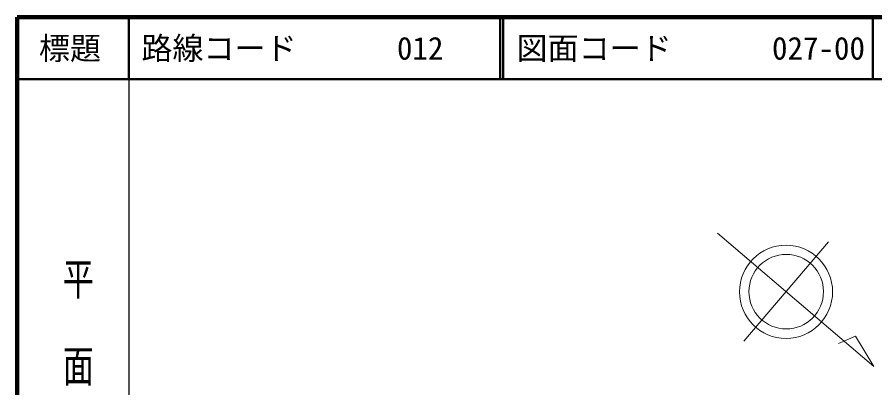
# Model space of a CAD drawing. Units: millimetres, scale not verified. Extents: x 40000 to 680000, y 20000 to 380000.
# Drawn here: x 40000 to 178076, y 320366 to 380000 of the extents above; entities that cross this region are included whole.
import ezdxf
from ezdxf.enums import TextEntityAlignment as Align

# ---------------------------------------------------------------- set-up
doc = ezdxf.new("R2010")
doc.units = ezdxf.units.MM
doc.header["$LTSCALE"] = 1000
for name, color, linetype, lineweight in [('M-BMK-SRVR', 3, 'Continuous', 13), ('M-TTL', 2, 'Continuous', 140), ('M-TTL-BAND', 7, 'Continuous', 25), ('M-TTL-LINE', 7, 'Continuous', 50)]:
    doc.layers.add(name, color=color, linetype=linetype, lineweight=lineweight)
doc.layers.add('M-TTL-TXT', color=7, linetype='Continuous')
doc.styles.add('@ＭＳ ゴシック', font='')
doc.styles.add('ＭＳ ゴシック', font='')
doc.styles.get('@ＭＳ ゴシック').set_extended_font_data('@MS Gothic')
doc.styles.get('ＭＳ ゴシック').set_extended_font_data('MS Gothic')

msp = doc.modelspace()

# ---------------------------------------------------------------- linework, layer by layer
at = {"layer": 'M-BMK-SRVR'}
for p, q in [((152770, 345250), (177901, 323816)), ((170617, 343829), (156989, 327851)), ((174986, 328676), (172221, 327509)), ((177901, 323816), (174986, 328676))]:
    msp.add_line(p, q, dxfattribs=at)
for centre, radius in [((163775, 335808), 7500), ((163803, 335840), 6000)]:
    msp.add_circle(centre, radius, dxfattribs=at)
at = {"layer": 'M-TTL'}
for p, q in [((40000, 380000), (40000, 20000)), ((680000, 380000), (40000, 380000))]:
    msp.add_line(p, q, dxfattribs=at)
at = {"layer": 'M-TTL-BAND'}
msp.add_line((58000, 370000), (58000, 20000), dxfattribs=at)
at = {"layer": 'M-TTL-LINE'}
for p, q in [((58000, 380000), (58000, 370000)), ((117750, 380000), (117750, 370000)), ((118250, 380000), (118250, 370000)), ((177750, 380000), (177750, 370000)), ((40000, 370000), (680000, 370000))]:
    msp.add_line(p, q, dxfattribs=at)

# ---------------------------------------------------------------- texts
at = {"layer": 'M-TTL-BAND', "style": '@ＭＳ ゴシック', "width": 1.4}
msp.add_text('平  面  図', height=3666, rotation=270, dxfattribs=at).set_placement((49777, 306475), align=Align.MIDDLE_RIGHT)
at = {"layer": 'M-TTL-TXT', "style": 'ＭＳ ゴシック'}
msp.add_text('標題', height=3666, dxfattribs=at).set_placement((48500, 375000), align=Align.MIDDLE_CENTER)
for s, p in [('路線コード', (60000, 375000)), ('図面コード', (120380, 375000)), ('012', (101142, 375000)), ('027-00', (161521, 375000))]:
    msp.add_text(s, height=3666, dxfattribs=at).set_placement(p, align=Align.MIDDLE_LEFT)

doc.saveas('drawing.dxf')
